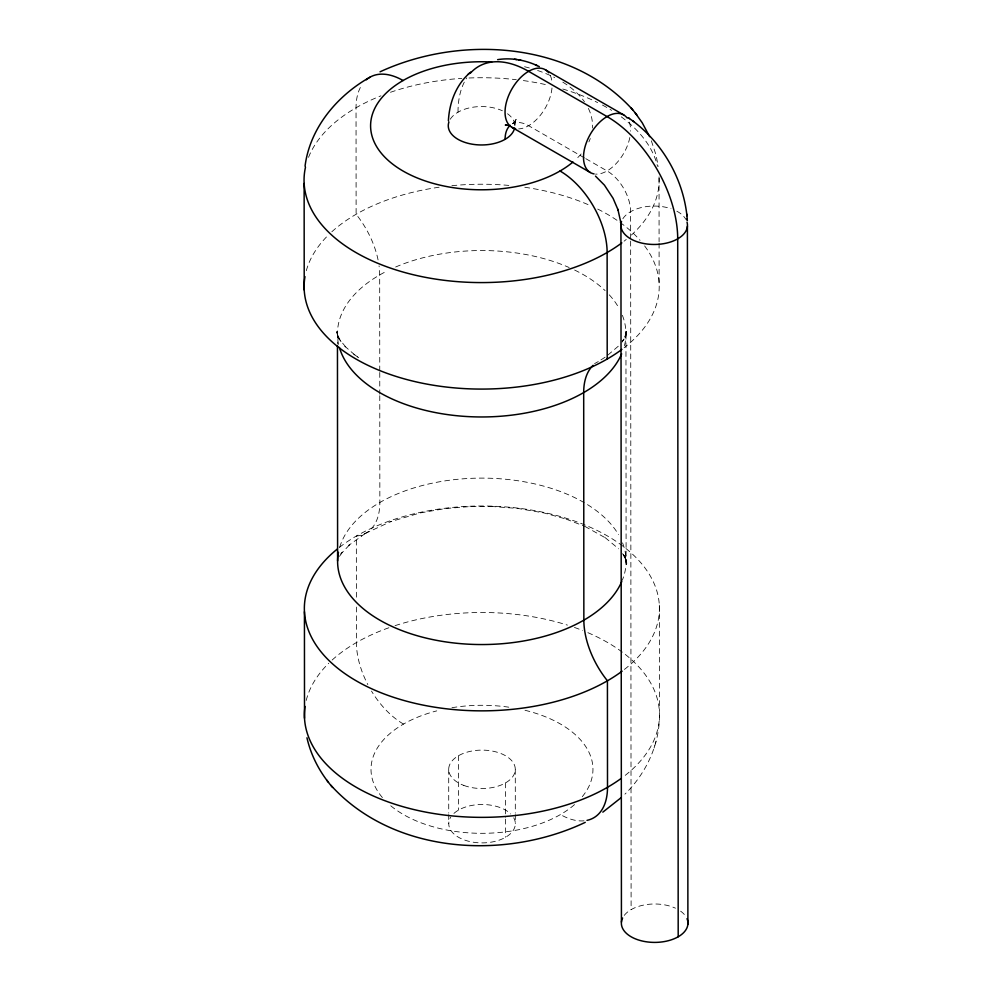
<?xml version="1.0" encoding="UTF-8"?>
<svg xmlns="http://www.w3.org/2000/svg" width="992" height="992" viewBox="0 0 992 992"><rect width="100%" height="100%" fill="white"/><g stroke="black" fill="none" stroke-linecap="round" stroke-linejoin="round"><path stroke-width="0.74" stroke-dasharray="4.96 3.72" d="M625.94 334.341L626.039 331.427L625.741 336.201L626.324 331.328L625.444 336.945L626.014 333.746M659.506 715.282C659.519 744.918 645.928 773.524 624.96 794.133M514.836 125.711L515.728 119.896L514.885 122.128L516.15 119.35L513.224 123.405L515.108 121.619L511.884 124.124M625.121 337.503L626.411 332.06M625.518 335.842L626.002 334.093L622.009 342.079L625.096 336.92M655.352 743.777L656.022 741.52M654.075 748.042L654.757 745.81M339.524 556.351L343.083 551.068L340.876 553.958L350.734 543.604L348.291 545.699L365.106 533.572L361.15 536.027M622.468 341.322L624.042 339.004L621.215 342.934M618.276 346.233L606.075 356.612M605.108 357.207L598.436 361.51M594.58 363.618L598.288 361.584M365.267 533.485L391.022 521.47L390.178 521.792L420.025 512.963L445.396 508.549L471.15 506.478M471.101 506.478L491.003 506.416M490.953 506.404L518.084 508.474L543.901 512.938L565.862 518.977L565.105 518.729L584.536 526.244M584.896 526.392L606.038 538.197L604.835 537.379L618.648 548.787M584.462 157.902L528.612 125.711A33.294 19.22 60 0 0 512.604 123.74M585.801 158.67L607.079 170.934A33.294 19.22 60 0 1 630.627 211.705L630.652 239.556M357.504 356.884L358.707 357.703M357.69 356.971L353.598 354.032L354.218 354.491M354.814 354.95L344.894 346.295L346.754 348.192L339.202 338.979L341.248 342.054L337.106 334.13L338.991 339.165L336.759 331.799L338.21 338.421L336.945 330.361L337.615 336.747L337.416 331.75L337.441 333.163M622.554 553.672L624.34 556.09L622.306 553.015L626.436 560.939L624.551 555.904L626.795 563.27L625.332 556.648L626.609 564.708L625.94 558.335L626.126 563.32L626.101 561.918M651.347 140.802L655.997 154.851L658.204 166.383M659.048 176.836L659.085 241.664M659.085 243.201L659.122 283.34M659.345 605.108L659.42 711.611M630.652 241.106L631.11 909.627M625.952 334.155L626.101 561.732M515.282 769.333L515.319 813.142M515.319 814.643L515.319 823.707M505.536 782.874L505.56 817.619M505.56 819.132L505.573 837.26M458.453 755.743L458.49 810.129M448.706 769.284L448.731 813.093M448.731 814.606L448.744 823.67M379.75 370.934L379.688 274.958A66.576 38.44 60 0 0 379.068 265.881M379.762 372.484L379.775 394.159M379.775 395.709L379.849 502.522A66.576 38.44 60 0 1 356.339 536.052L356.388 599.342M356.388 607.054L356.413 642.556A66.576 38.44 60 0 0 367.834 684.604M337.441 333.337L337.454 344.1M458.006 112.195A99.87 57.66 60 0 1 466.798 77.81M450.244 119.251A33.294 19.208 0 0 1 502.374 110.769M507.52 113.745A33.294 19.208 0 0 1 514.786 126.802M550.25 75.38A33.294 19.232 -60 0 1 551.986 82.038M551.986 87.99A33.294 19.232 -60 0 1 518.618 128.91M622.381 315.295A144.262 83.216 0 0 1 623.832 347.907M338.619 344.422A144.262 83.216 0 0 1 387.413 270.816M395.634 267.009A144.262 83.216 0 0 1 569.16 267.53M574.641 270.06A144.262 83.216 0 0 1 605.108 290.606M609.262 294.835A144.262 83.216 0 0 1 619.045 308.264M378.076 259.954A66.576 38.44 60 0 0 356.116 214.284L356.041 107.781A66.576 38.44 60 0 1 360.691 86.874M622.542 542.872A144.262 83.216 0 0 1 622.306 580.246M339.723 547.175A144.262 83.216 0 0 1 470.791 478.355A144.262 83.216 0 0 1 618.549 534.676M590.277 138.496A110.968 64.009 0 0 1 588.901 141.906M581.151 153.946A110.968 64.009 0 0 1 575.199 160.059M524.57 66.737A110.968 64.009 0 0 1 530.472 68.287M537.614 70.494A110.968 64.009 0 0 1 554.689 77.587M562.824 82.15A110.968 64.009 0 0 1 584.449 101.767M588.38 108.401A110.968 64.009 0 0 1 592.447 128.055M629.325 122.103A33.294 19.232 -60 0 1 630.577 131.155M629.833 137.479A33.294 19.232 -60 0 1 595.547 174.108M644.639 245.942A177.543 102.424 0 0 1 624.142 347.696M306.305 270.704A177.543 102.424 0 0 1 327.36 236.059M331.824 231.781A177.543 102.424 0 0 1 439.196 187.215M451.893 185.69A177.543 102.424 0 0 1 510.719 185.591M524.818 187.277A177.543 102.424 0 0 1 590.178 205.53M597.705 209.076A177.543 102.424 0 0 1 640.051 240.3M659.097 178.2A177.543 102.424 0 0 1 631.42 235.03M626.25 239.456A177.543 102.424 0 0 1 624.067 241.192M308.524 157.356A177.543 102.424 0 0 1 380.94 95.827M390.488 92.281A177.543 102.424 0 0 1 461.813 78.368M468.993 77.996A177.543 102.424 0 0 1 516.311 79.695M523.354 80.575A177.543 102.424 0 0 1 548.03 85.138M562.762 89.02A177.543 102.424 0 0 1 597.63 102.573M602.466 105.078A177.543 102.424 0 0 1 611.63 110.36M621.265 116.858A177.543 102.424 0 0 1 657.51 166.272M622.864 218.748A33.294 19.208 0 0 1 670.989 208.692M676.842 211.197A33.294 19.208 0 0 1 685.869 219.381M339.4 547.386A177.543 102.424 0 0 1 587.81 526.182A177.543 102.424 0 0 1 624.365 669.464M587.884 632.673A177.543 102.424 0 0 1 624.439 775.967M306.206 700.464A177.543 102.424 0 0 1 328.736 663.251M332.122 660.052A177.543 102.424 0 0 1 389.472 627.539M395.064 625.642A177.543 102.424 0 0 1 567.436 625.109M574.442 627.452A177.543 102.424 0 0 1 582.614 630.503M403.533 724.086A66.576 38.44 60 0 1 371.504 691.102M624.266 915.38A33.294 19.208 0 0 1 675.478 908.201M680.624 911.177A33.294 19.208 0 0 1 685.522 916M525.016 710.284A110.968 64.009 0 0 1 581.597 797.494M574.542 804.586A110.968 64.009 0 0 1 390.588 805.64M382.404 797.58A110.968 64.009 0 0 1 436.74 710.88M451.968 707.693A110.968 64.009 0 0 1 512.021 707.668M583.99 820.818A66.576 38.44 60 0 1 560.455 814.544M513.732 817.805A33.294 19.208 0 0 1 481.43 842.89A33.294 19.208 0 0 1 450.728 817.172M453.939 813.403A33.294 19.208 0 0 1 510.756 813.973M463.797 785.404A33.294 19.208 0 0 0 515.232 770.35A33.294 19.208 0 0 0 466.959 752.184A33.294 19.208 0 0 0 463.797 785.404"/><path stroke-width="1.49" d="M448.409 120.801C449.264 102.87 456.134 84.518 470.047 72.689M305.04 166.234C309.888 128.005 337.007 95.815 369.805 77.277M621.153 797.667L602.826 812.138M468.038 74.4L470.878 71.994M585.255 822.343C504.668 860.672 393.316 854.211 330.832 785.242M380.035 71.821C460.449 34.646 570.698 41.28 632.722 109.827M497.624 59.656C511.81 57.338 526.529 60.289 539.326 66.625M508.549 125.414L505.312 125.066L506.949 125.314M514.501 59.21L516.919 59.607M518.531 59.842L520.887 60.227M535.296 64.74L537.168 65.621M545.352 69.762L623.819 114.985M511.822 127.274L590.29 172.509M632.698 120.85C662.656 143.232 682.905 178.56 686.948 215.748M629.486 118.594L628.085 117.626L633.987 121.743M595.485 176.117L604.426 185.132L613.093 198.326L618.165 210.155L617.88 209.312L620.769 222.282M635.078 112.753L642.208 122.748L649.636 136.648M630.924 107.62L636.914 115.035M306.95 737.775C311.116 756.177 320.28 773.252 332.618 787.462M326.628 780.047L328.464 782.316M687.183 218.798L687.332 220.509L686.811 214.16M687.406 226.35L687.89 924.284M678.193 936.77L677.71 238.836A99.87 57.66 60 0 0 607.042 116.56L528.575 71.325A99.87 57.66 60 0 0 470.245 73.321M620.942 224.18L621.426 922.114M607.203 359.017L607.129 252.514A66.576 38.44 60 0 0 560.009 170.996M337.454 345.638L337.602 560.914M304.135 183.47L304.209 289.962M304.432 611.742L304.507 718.245M515.617 128.7A33.294 19.232 -60 0 1 512.244 88.375A33.294 19.232 -60 0 1 548.675 72.751M505.089 139.339A33.294 19.22 60 0 1 510.21 125.339M514.563 128.204A33.294 19.208 0 0 1 476.098 144.708A33.294 19.208 0 0 1 448.93 121.954M621.649 353.846A144.262 83.216 0 0 1 475.9 416.9A144.262 83.216 0 0 1 339.388 347.436M593.117 365.316A66.576 38.44 60 0 0 583.693 392.547L583.854 620.124A66.576 38.44 60 0 0 607.426 680.785L607.501 787.288A66.576 38.44 60 0 1 586.979 820.372M621.81 581.424A144.262 83.216 0 0 1 456.432 643.25A144.262 83.216 0 0 1 338.458 552.284M572.967 162.018A110.968 64.009 0 0 1 435.066 183.917A110.968 64.009 0 0 1 374.368 109.244A110.968 64.009 0 0 1 491.672 62.012M366.296 79.794A66.576 38.44 60 0 1 403.087 80.538M594.084 173.922A33.294 19.232 -60 0 1 590.699 133.61A33.294 19.232 -60 0 1 627.142 117.986M621.91 349.395A177.543 102.424 0 0 1 415.908 381.821A177.543 102.424 0 0 1 304.978 276.644M621.835 242.891A177.543 102.424 0 0 1 413.428 274.759A177.543 102.424 0 0 1 305.486 167.177M687.01 222.109A33.294 19.208 0 0 1 653.567 244.466A33.294 19.208 0 0 1 621.55 221.452M622.133 671.162A177.543 102.424 0 0 1 375.956 690.668A177.543 102.424 0 0 1 337.218 549.109M621.054 778.509A177.543 102.424 0 0 1 416.553 810.179A177.543 102.424 0 0 1 305.04 706.416M687.01 918.666A33.294 19.208 0 0 1 654.05 942.4A33.294 19.208 0 0 1 622.604 918.009"/></g></svg>
